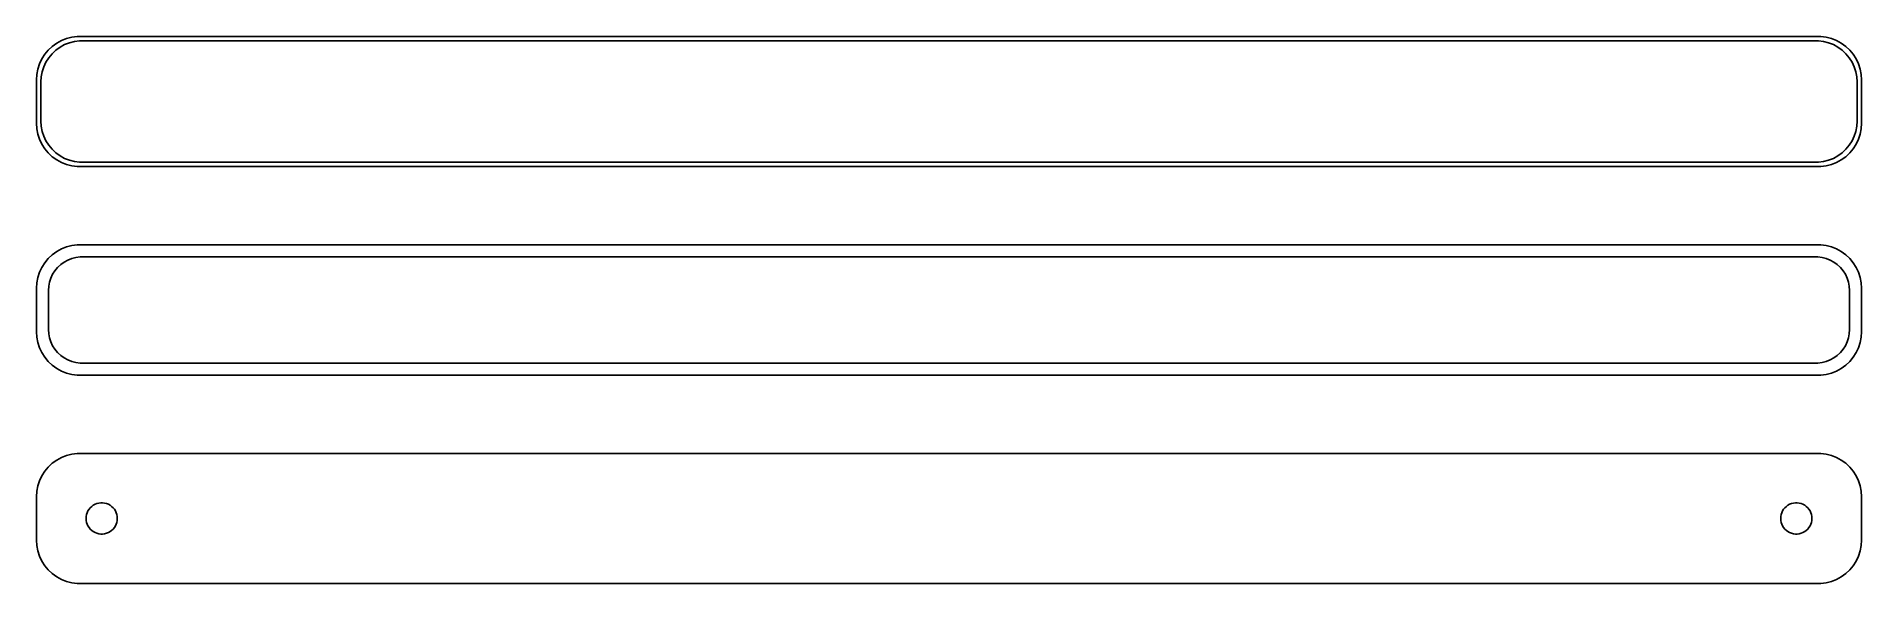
# Model space of a CAD drawing. Header units: metres. Extents: x -105 to 105, y 41 to 103.
import ezdxf

# ---------------------------------------------------------------- set-up
doc = ezdxf.new("R2010")
doc.units = ezdxf.units.M

msp = doc.modelspace()

# ---------------------------------------------------------------- linework, layer by layer
for p, q in [((-102.129, 103.024), (-102.679, 102.722)), ((-101.545, 103.255), (-102.129, 103.024)), ((-100.937, 103.411), (-101.545, 103.255)), ((-101.218, 102.768), (-100.64, 102.916)), ((-100.314, 103.49), (-100.937, 103.411)), ((-100.64, 102.916), (-100.048, 102.991)), ((100.314, 103.49), (-100.314, 103.49)), ((-100.048, 102.991), (100.048, 102.991)), ((100.048, 102.991), (100.64, 102.916)), ((100.937, 103.411), (100.314, 103.49)), ((100.64, 102.916), (101.218, 102.768)), ((101.545, 103.255), (100.937, 103.411)), ((102.129, 103.024), (101.545, 103.255)), ((102.679, 102.722), (102.129, 103.024)), ((-104.382, 100.909), (-104.649, 100.341)), ((-104.045, 101.439), (-104.382, 100.909)), ((-103.645, 101.923), (-104.045, 101.439)), ((-103.912, 100.538), (-103.593, 101.042)), ((-103.187, 102.353), (-103.645, 101.923)), ((-103.593, 101.042), (-103.213, 101.502)), ((-103.213, 101.502), (-102.778, 101.91)), ((-102.679, 102.722), (-103.187, 102.353)), ((-102.778, 101.91), (-102.295, 102.261)), ((-102.295, 102.261), (-101.772, 102.548)), ((-101.772, 102.548), (-101.218, 102.768)), ((101.218, 102.768), (101.772, 102.548)), ((101.772, 102.548), (102.295, 102.261)), ((102.295, 102.261), (102.778, 101.91)), ((103.187, 102.353), (102.679, 102.722)), ((102.778, 101.91), (103.213, 101.502)), ((103.645, 101.923), (103.187, 102.353)), ((103.213, 101.502), (103.593, 101.042)), ((103.593, 101.042), (103.912, 100.538)), ((104.045, 101.439), (103.645, 101.923)), ((104.382, 100.909), (104.045, 101.439)), ((104.649, 100.341), (104.382, 100.909)), ((-104.961, 99.1267), (-105, 98.5)), ((-104.843, 99.7434), (-104.961, 99.1267)), ((-104.649, 100.341), (-104.843, 99.7434)), ((-104.5, 98.25), (-104.463, 98.8453)), ((-104.463, 98.8453), (-104.351, 99.4313)), ((-104.351, 99.4313), (-104.166, 99.9986)), ((-104.166, 99.9986), (-103.912, 100.538)), ((103.912, 100.538), (104.166, 99.9986)), ((104.166, 99.9986), (104.351, 99.4313)), ((104.351, 99.4313), (104.463, 98.8453)), ((104.463, 98.8453), (104.5, 98.25)), ((104.843, 99.7434), (104.649, 100.341)), ((104.961, 99.1267), (104.843, 99.7434)), ((105, 98.5), (104.961, 99.1267)), ((-105, 98.5), (-105, 93.5)), ((-104.5, 93.75), (-104.5, 98.25)), ((104.5, 98.25), (104.5, 93.75)), ((105, 93.5), (105, 98.5)), ((-105, 93.5), (-104.961, 92.8733)), ((-104.961, 92.8733), (-104.843, 92.2566)), ((-104.463, 93.1547), (-104.5, 93.75)), ((-104.351, 92.5687), (-104.463, 93.1547)), ((-104.166, 92.0014), (-104.351, 92.5687)), ((104.351, 92.5687), (104.166, 92.0014)), ((104.463, 93.1547), (104.351, 92.5687)), ((104.5, 93.75), (104.463, 93.1547)), ((104.843, 92.2566), (104.961, 92.8733)), ((104.961, 92.8733), (105, 93.5)), ((-104.843, 92.2566), (-104.649, 91.6594)), ((-104.649, 91.6594), (-104.382, 91.0912)), ((-104.382, 91.0912), (-104.045, 90.5611)), ((-103.912, 91.4617), (-104.166, 92.0014)), ((-104.045, 90.5611), (-103.645, 90.0773)), ((-103.593, 90.958), (-103.912, 91.4617)), ((-103.213, 90.4984), (-103.593, 90.958)), ((-102.778, 90.0901), (-103.213, 90.4984)), ((103.213, 90.4984), (102.778, 90.0901)), ((103.593, 90.958), (103.213, 90.4984)), ((103.912, 91.4617), (103.593, 90.958)), ((103.645, 90.0773), (104.045, 90.5611)), ((104.166, 92.0014), (103.912, 91.4617)), ((104.045, 90.5611), (104.382, 91.0912)), ((104.382, 91.0912), (104.649, 91.6594)), ((104.649, 91.6594), (104.843, 92.2566)), ((-103.645, 90.0773), (-103.187, 89.6474)), ((-103.187, 89.6474), (-102.679, 89.2784)), ((-102.295, 89.7395), (-102.778, 90.0901)), ((-102.679, 89.2784), (-102.129, 88.9759)), ((-101.772, 89.4521), (-102.295, 89.7395)), ((-102.129, 88.9759), (-101.545, 88.7447)), ((-101.218, 89.2325), (-101.772, 89.4521)), ((-101.545, 88.7447), (-100.937, 88.5886)), ((-100.64, 89.0841), (-101.218, 89.2325)), ((-100.937, 88.5886), (-100.314, 88.5099)), ((-100.048, 89.0094), (-100.64, 89.0841)), ((-100.314, 88.5099), (100.314, 88.5099)), ((100.048, 89.0094), (-100.048, 89.0094)), ((100.64, 89.0841), (100.048, 89.0094)), ((100.314, 88.5099), (100.937, 88.5886)), ((101.218, 89.2325), (100.64, 89.0841)), ((100.937, 88.5886), (101.545, 88.7447)), ((101.772, 89.4521), (101.218, 89.2325)), ((101.545, 88.7447), (102.129, 88.9759)), ((102.295, 89.7395), (101.772, 89.4521)), ((102.129, 88.9759), (102.679, 89.2784)), ((102.778, 90.0901), (102.295, 89.7395)), ((102.679, 89.2784), (103.187, 89.6474)), ((103.187, 89.6474), (103.645, 90.0773)), ((-103.645, 77.9227), (-104.045, 77.4389)), ((-103.187, 78.3526), (-103.645, 77.9227)), ((-102.679, 78.7216), (-103.187, 78.3526)), ((-102.129, 79.0241), (-102.679, 78.7216)), ((-101.545, 79.2553), (-102.129, 79.0241)), ((-101.823, 77.5171), (-101.398, 77.7512)), ((-100.937, 79.4114), (-101.545, 79.2553)), ((-101.398, 77.7512), (-100.946, 77.9301)), ((-100.946, 77.9301), (-100.475, 78.0509)), ((-100.314, 79.4901), (-100.937, 79.4114)), ((-100.475, 78.0509), (-99.993, 78.1118)), ((100.314, 79.4901), (-100.314, 79.4901)), ((-99.993, 78.1118), (99.993, 78.1118)), ((99.993, 78.1118), (100.475, 78.0509)), ((100.937, 79.4114), (100.314, 79.4901)), ((100.475, 78.0509), (100.946, 77.9301)), ((101.545, 79.2553), (100.937, 79.4114)), ((100.946, 77.9301), (101.398, 77.7512)), ((101.398, 77.7512), (101.823, 77.5171)), ((102.129, 79.0241), (101.545, 79.2553)), ((102.679, 78.7216), (102.129, 79.0241)), ((103.187, 78.3526), (102.679, 78.7216)), ((103.645, 77.9227), (103.187, 78.3526)), ((104.045, 77.4389), (103.645, 77.9227)), ((-104.843, 75.7434), (-104.961, 75.1267)), ((-104.649, 76.3406), (-104.843, 75.7434)), ((-104.382, 76.9088), (-104.649, 76.3406)), ((-104.045, 77.4389), (-104.382, 76.9088)), ((-103.498, 75.2123), (-103.348, 75.6744)), ((-103.348, 75.6744), (-103.141, 76.1141)), ((-103.141, 76.1141), (-102.88, 76.5244)), ((-102.88, 76.5244), (-102.571, 76.8988)), ((-102.571, 76.8988), (-102.216, 77.2315)), ((-102.216, 77.2315), (-101.823, 77.5171)), ((101.823, 77.5171), (102.216, 77.2315)), ((102.216, 77.2315), (102.571, 76.8988)), ((102.571, 76.8988), (102.88, 76.5244)), ((102.88, 76.5244), (103.141, 76.1141)), ((103.141, 76.1141), (103.348, 75.6744)), ((103.348, 75.6744), (103.498, 75.2123)), ((104.382, 76.9088), (104.045, 77.4389)), ((104.649, 76.3406), (104.382, 76.9088)), ((104.843, 75.7434), (104.649, 76.3406)), ((104.961, 75.1267), (104.843, 75.7434)), ((-104.961, 75.1267), (-105, 74.5)), ((-105, 74.5), (-105, 69.5)), ((-103.619, 74.25), (-103.589, 74.735)), ((-103.619, 69.75), (-103.619, 74.25)), ((-103.589, 74.735), (-103.498, 75.2123)), ((103.498, 75.2123), (103.589, 74.735)), ((103.589, 74.735), (103.619, 74.25)), ((103.619, 74.25), (103.619, 69.75)), ((105, 74.5), (104.961, 75.1267)), ((105, 69.5), (105, 74.5)), ((-105, 69.5), (-104.961, 68.8733)), ((-103.589, 69.265), (-103.619, 69.75)), ((103.619, 69.75), (103.589, 69.265)), ((104.961, 68.8733), (105, 69.5)), ((-104.961, 68.8733), (-104.843, 68.2566)), ((-104.843, 68.2566), (-104.649, 67.6594)), ((-104.649, 67.6594), (-104.382, 67.0912)), ((-103.498, 68.7877), (-103.589, 69.265)), ((-103.348, 68.3256), (-103.498, 68.7877)), ((-103.141, 67.8859), (-103.348, 68.3256)), ((-102.88, 67.4756), (-103.141, 67.8859)), ((-102.571, 67.1012), (-102.88, 67.4756)), ((102.88, 67.4756), (102.571, 67.1012)), ((103.141, 67.8859), (102.88, 67.4756)), ((103.348, 68.3256), (103.141, 67.8859)), ((103.498, 68.7877), (103.348, 68.3256)), ((103.589, 69.265), (103.498, 68.7877)), ((104.382, 67.0912), (104.649, 67.6594)), ((104.649, 67.6594), (104.843, 68.2566)), ((104.843, 68.2566), (104.961, 68.8733)), ((-104.382, 67.0912), (-104.045, 66.5611)), ((-104.045, 66.5611), (-103.645, 66.0773)), ((-103.645, 66.0773), (-103.187, 65.6474)), ((-103.187, 65.6474), (-102.679, 65.2784)), ((-102.679, 65.2784), (-102.129, 64.9759)), ((-102.216, 66.7685), (-102.571, 67.1012)), ((-101.823, 66.4829), (-102.216, 66.7685)), ((-101.398, 66.2488), (-101.823, 66.4829)), ((-100.946, 66.0699), (-101.398, 66.2488)), ((-100.475, 65.9491), (-100.946, 66.0699)), ((-99.993, 65.8882), (-100.475, 65.9491)), ((99.993, 65.8882), (-99.993, 65.8882)), ((100.475, 65.9491), (99.993, 65.8882)), ((100.946, 66.0699), (100.475, 65.9491)), ((101.398, 66.2488), (100.946, 66.0699)), ((101.823, 66.4829), (101.398, 66.2488)), ((102.216, 66.7685), (101.823, 66.4829)), ((102.129, 64.9759), (102.679, 65.2784)), ((102.571, 67.1012), (102.216, 66.7685)), ((102.679, 65.2784), (103.187, 65.6474)), ((103.187, 65.6474), (103.645, 66.0773)), ((103.645, 66.0773), (104.045, 66.5611)), ((104.045, 66.5611), (104.382, 67.0912)), ((-102.129, 64.9759), (-101.545, 64.7447)), ((-101.545, 64.7447), (-100.937, 64.5886)), ((-100.937, 64.5886), (-100.314, 64.5099)), ((-100.314, 64.5099), (100.314, 64.5099)), ((100.314, 64.5099), (100.937, 64.5886)), ((100.937, 64.5886), (101.545, 64.7447)), ((101.545, 64.7447), (102.129, 64.9759)), ((-102.679, 54.7216), (-103.187, 54.3526)), ((-102.129, 55.0241), (-102.679, 54.7216)), ((-101.545, 55.2553), (-102.129, 55.0241)), ((-100.937, 55.4114), (-101.545, 55.2553)), ((-100.314, 55.4901), (-100.937, 55.4114)), ((100.314, 55.4901), (-100.314, 55.4901)), ((100.937, 55.4114), (100.314, 55.4901)), ((101.545, 55.2553), (100.937, 55.4114)), ((102.129, 55.0241), (101.545, 55.2553)), ((102.679, 54.7216), (102.129, 55.0241)), ((103.187, 54.3526), (102.679, 54.7216)), ((-104.382, 52.9088), (-104.649, 52.3406)), ((-104.045, 53.4389), (-104.382, 52.9088)), ((-103.645, 53.9227), (-104.045, 53.4389)), ((-103.187, 54.3526), (-103.645, 53.9227)), ((103.645, 53.9227), (103.187, 54.3526)), ((104.045, 53.4389), (103.645, 53.9227)), ((104.382, 52.9088), (104.045, 53.4389)), ((104.649, 52.3406), (104.382, 52.9088)), ((-104.961, 51.1267), (-105, 50.5)), ((-105, 50.5), (-105, 45.5)), ((-104.843, 51.7434), (-104.961, 51.1267)), ((-104.649, 52.3406), (-104.843, 51.7434)), ((104.843, 51.7434), (104.649, 52.3406)), ((104.961, 51.1267), (104.843, 51.7434)), ((105, 50.5), (104.961, 51.1267)), ((105, 45.5), (105, 50.5)), ((-99.2858, 48.2256), (-99.2434, 48.4476)), ((-99.2434, 48.4476), (-99.1736, 48.6626)), ((-99.1736, 48.6626), (-99.0773, 48.8671)), ((-99.0773, 48.8671), (-98.9562, 49.058)), ((-98.9562, 49.058), (-98.8121, 49.2322)), ((-98.8121, 49.2322), (-98.6474, 49.3869)), ((-98.6474, 49.3869), (-98.4645, 49.5198)), ((-98.4645, 49.5198), (-98.2664, 49.6287)), ((-98.2664, 49.6287), (-98.0562, 49.7119)), ((-98.0562, 49.7119), (-97.8373, 49.7681)), ((-97.8373, 49.7681), (-97.613, 49.7964)), ((-97.613, 49.7964), (-97.387, 49.7964)), ((-97.387, 49.7964), (-97.1627, 49.7681)), ((-97.1627, 49.7681), (-96.9438, 49.7119)), ((-96.9438, 49.7119), (-96.7336, 49.6287)), ((-96.7336, 49.6287), (-96.5355, 49.5198)), ((-96.5355, 49.5198), (-96.3526, 49.3869)), ((-96.3526, 49.3869), (-96.1879, 49.2322)), ((-96.1879, 49.2322), (-96.0438, 49.058)), ((-96.0438, 49.058), (-95.9226, 48.8671)), ((-95.9226, 48.8671), (-95.8264, 48.6626)), ((-95.8264, 48.6626), (-95.7565, 48.4476)), ((-95.7565, 48.4476), (-95.7142, 48.2256)), ((95.7142, 48.2256), (95.7565, 48.4476)), ((95.7565, 48.4476), (95.8264, 48.6626)), ((95.8264, 48.6626), (95.9226, 48.8671)), ((95.9226, 48.8671), (96.0438, 49.058)), ((96.0438, 49.058), (96.1879, 49.2322)), ((96.1879, 49.2322), (96.3526, 49.3869)), ((96.3526, 49.3869), (96.5355, 49.5198)), ((96.5355, 49.5198), (96.7336, 49.6287)), ((96.7336, 49.6287), (96.9438, 49.7119)), ((96.9438, 49.7119), (97.1627, 49.7681)), ((97.1627, 49.7681), (97.387, 49.7964)), ((97.387, 49.7964), (97.613, 49.7964)), ((97.613, 49.7964), (97.8373, 49.7681)), ((97.8373, 49.7681), (98.0562, 49.7119)), ((98.0562, 49.7119), (98.2664, 49.6287)), ((98.2664, 49.6287), (98.4645, 49.5198)), ((98.4645, 49.5198), (98.6474, 49.3869)), ((98.6474, 49.3869), (98.8121, 49.2322)), ((98.8121, 49.2322), (98.9562, 49.058)), ((98.9562, 49.058), (99.0773, 48.8671)), ((99.0773, 48.8671), (99.1736, 48.6626)), ((99.1736, 48.6626), (99.2434, 48.4476)), ((99.2434, 48.4476), (99.2858, 48.2256)), ((-99.3, 48), (-99.2858, 48.2256)), ((-99.2858, 47.7744), (-99.3, 48)), ((-99.2434, 47.5524), (-99.2858, 47.7744)), ((-99.1736, 47.3374), (-99.2434, 47.5524)), ((-99.0773, 47.1329), (-99.1736, 47.3374)), ((-98.9562, 46.942), (-99.0773, 47.1329)), ((-98.8121, 46.7678), (-98.9562, 46.942)), ((-98.6474, 46.6131), (-98.8121, 46.7678)), ((-98.4645, 46.4802), (-98.6474, 46.6131)), ((-98.2664, 46.3713), (-98.4645, 46.4802)), ((-98.0562, 46.2881), (-98.2664, 46.3713)), ((-97.8373, 46.2319), (-98.0562, 46.2881)), ((-97.613, 46.2036), (-97.8373, 46.2319)), ((-97.387, 46.2036), (-97.613, 46.2036)), ((-97.1627, 46.2319), (-97.387, 46.2036)), ((-96.9438, 46.2881), (-97.1627, 46.2319)), ((-96.7336, 46.3713), (-96.9438, 46.2881)), ((-96.5355, 46.4802), (-96.7336, 46.3713)), ((-96.3526, 46.6131), (-96.5355, 46.4802)), ((-96.1879, 46.7678), (-96.3526, 46.6131)), ((-96.0438, 46.942), (-96.1879, 46.7678)), ((-95.9226, 47.1329), (-96.0438, 46.942)), ((-95.8264, 47.3374), (-95.9226, 47.1329)), ((-95.7565, 47.5524), (-95.8264, 47.3374)), ((-95.7142, 47.7744), (-95.7565, 47.5524)), ((-95.7142, 48.2256), (-95.7, 48)), ((-95.7, 48), (-95.7142, 47.7744)), ((95.7, 48), (95.7142, 48.2256)), ((95.7142, 47.7744), (95.7, 48)), ((95.7565, 47.5524), (95.7142, 47.7744)), ((95.8264, 47.3374), (95.7565, 47.5524)), ((95.9226, 47.1329), (95.8264, 47.3374)), ((96.0438, 46.942), (95.9226, 47.1329)), ((96.1879, 46.7678), (96.0438, 46.942)), ((96.3526, 46.6131), (96.1879, 46.7678)), ((96.5355, 46.4802), (96.3526, 46.6131)), ((96.7336, 46.3713), (96.5355, 46.4802)), ((96.9438, 46.2881), (96.7336, 46.3713)), ((97.1627, 46.2319), (96.9438, 46.2881)), ((97.387, 46.2036), (97.1627, 46.2319)), ((97.613, 46.2036), (97.387, 46.2036)), ((97.8373, 46.2319), (97.613, 46.2036)), ((98.0562, 46.2881), (97.8373, 46.2319)), ((98.2664, 46.3713), (98.0562, 46.2881)), ((98.4645, 46.4802), (98.2664, 46.3713)), ((98.6474, 46.6131), (98.4645, 46.4802)), ((98.8121, 46.7678), (98.6474, 46.6131)), ((98.9562, 46.942), (98.8121, 46.7678)), ((99.0773, 47.1329), (98.9562, 46.942)), ((99.1736, 47.3374), (99.0773, 47.1329)), ((99.2434, 47.5524), (99.1736, 47.3374)), ((99.2858, 47.7744), (99.2434, 47.5524)), ((99.2858, 48.2256), (99.3, 48)), ((99.3, 48), (99.2858, 47.7744)), ((-105, 45.5), (-104.961, 44.8733)), ((-104.961, 44.8733), (-104.843, 44.2566)), ((-104.843, 44.2566), (-104.649, 43.6594)), ((104.649, 43.6594), (104.843, 44.2566)), ((104.843, 44.2566), (104.961, 44.8733)), ((104.961, 44.8733), (105, 45.5)), ((-104.649, 43.6594), (-104.382, 43.0912)), ((-104.382, 43.0912), (-104.045, 42.5611)), ((-104.045, 42.5611), (-103.645, 42.0773)), ((-103.645, 42.0773), (-103.187, 41.6474)), ((103.187, 41.6474), (103.645, 42.0773)), ((103.645, 42.0773), (104.045, 42.5611)), ((104.045, 42.5611), (104.382, 43.0912)), ((104.382, 43.0912), (104.649, 43.6594)), ((-103.187, 41.6474), (-102.679, 41.2784)), ((-102.679, 41.2784), (-102.129, 40.9759)), ((-102.129, 40.9759), (-101.545, 40.7447)), ((-101.545, 40.7447), (-100.937, 40.5886)), ((-100.937, 40.5886), (-100.314, 40.5099)), ((-100.314, 40.5099), (100.314, 40.5099)), ((100.314, 40.5099), (100.937, 40.5886)), ((100.937, 40.5886), (101.545, 40.7447)), ((101.545, 40.7447), (102.129, 40.9759)), ((102.129, 40.9759), (102.679, 41.2784)), ((102.679, 41.2784), (103.187, 41.6474))]:
    msp.add_line(p, q)

doc.saveas('drawing.dxf')
